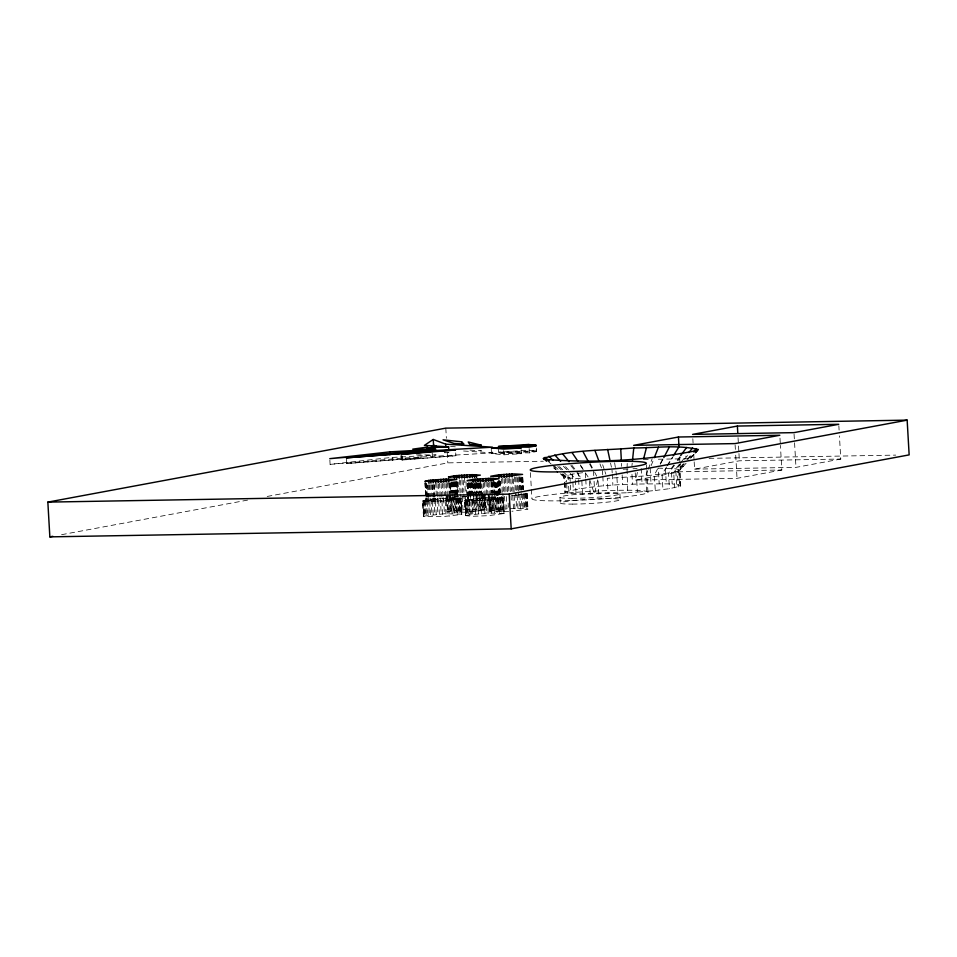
<?xml version="1.0" encoding="UTF-8"?>
<svg xmlns="http://www.w3.org/2000/svg" width="957" height="957" viewBox="0 0 957 957"><rect width="100%" height="100%" fill="white"/><g stroke="black" fill="none" stroke-linecap="round" stroke-linejoin="round"><path stroke-width="0.72" stroke-dasharray="4.79 3.59" d="M434.155 498.262L434.143 501.229L425.973 500.655L424.944 482.83M434.167 496.767L434.227 484.876M457.745 492.388L457.793 481.981M476.478 482.663L476.395 500.499L468.332 500.104L468.045 496.946M499.985 493.142L500.044 481.251M627.05 469.014L627.696 492.759L582.586 494.207L565.156 492.735L563.852 476.61L560.623 473.727M627.086 467.626L627.218 463.463M631.931 466.011L632.218 463.224M637.374 472.435L636.513 476.646L637.398 492.089L627.696 492.759M647.757 470.593L645.796 475.88L646.681 491.324L637.398 492.089M648.248 469.277L652.16 458.702M651.179 465.569L653.787 458.989M657.626 468.786L654.385 475.043L655.27 490.486L646.681 491.324M660.222 463.774L662.818 458.774M660.378 464.169L663.823 457.59M422.587 500.954C434.837 498.083 448.785 497.245 461.262 498.729L461.729 514.435L442.828 516.613L423.484 516.397L422.587 500.954L441.931 501.169L461.262 498.729M423.484 516.397L422.731 500.714M447.051 512.007L452.996 510.607L468.021 509.363L485.725 509.794L466.394 512.234L447.051 512.007L446.297 496.324L453.343 497.185L470.892 496.42M456.932 481.491L457.757 499.016L434.143 501.229L433.796 498.262M464.839 500.224L482.519 497.76L503.358 497.772L498.705 499.135L487.448 500.236L472.016 500.834L464.839 500.224L465.724 515.667L472.914 516.278L488.345 515.679L504.399 513.442L503.358 497.772M465.724 515.667L464.97 499.973M508.646 511.505L489.302 511.277L488.548 495.594M655.27 490.486L669.433 488.692L680.331 486.12L679.853 469.947L684.65 464.564M666.993 465.724L672.52 457.063M666.646 467.004L662.041 474.158L662.938 489.601M667.412 465.808L672.795 457.47M673.836 464.935L671.276 468.44L672.161 483.883L680.75 485.39M677.245 460.281L679.805 456.788M674.494 465.281L668.548 473.248L669.433 488.692M677.891 460.724L680.451 457.302M679.458 464.181L675.714 468.81L676.599 484.254M680.391 463.021L686.002 456.07M680.894 463.619L673.704 472.351L645.796 475.88L607.252 478.321L608.138 493.764M684.482 459.24L688.083 454.874M683.286 463.882L678.597 469.325L679.494 484.768M687.03 459.527L691.72 454.085M684.135 463.726L677.377 471.49L673.704 472.351L674.589 487.795M687.999 459.288L691.863 454.862M690.404 458.104L693.287 454.862M686.109 463.224L679.446 470.677L677.377 471.49L678.262 486.934M690.858 457.901L694.674 453.642M425.973 500.655L441.919 498.645L457.877 498.824M468.224 499.925L484.158 497.903L500.116 498.095L493.118 499.494L476.395 500.499L474.301 482.699M511.265 500.056L511.026 495.846L527.08 493.621L523.3 492.951L524.185 508.394L527.977 509.064L511.911 511.289M564.738 492.054C599.489 483.488 636.417 483.883 672.161 483.883M423.616 516.158L444.443 513.753L462.147 514.172M465.868 515.416L486.694 513.012L504.399 513.442M489.446 511.038L506.983 508.825L506.097 493.381M585.684 477.926L585.361 472.315L572.406 474.11L563.852 476.61L564.51 481.503M523.012 494.123L518.802 494.865L517.773 477.041M536.327 451.572L501.492 452.745L529.412 452.864L536.327 451.572L536.076 447.29M61.607 534.676L248.102 500.009M267.194 496.456L447.816 462.877L543.361 461.226M635.233 472.854L635.651 480.091L680.439 471.765L781.833 470.007L780.41 445.4M694.172 461.896L694.591 469.133L739.378 460.807L840.772 459.049L839.433 435.89M635.651 480.091L737.034 478.333L781.833 470.007M694.591 469.133L795.973 467.375L840.772 459.049M329.866 460.09L330.105 464.372L390.109 457.578L436.117 454.97L414.513 454.862M401.761 455.759L402 460.042L455.879 455.711L455.723 452.864M516.696 495.104L511.78 495.547M346.494 459.264L346.733 463.559L421.128 457.745L420.96 454.886M330.105 464.372L401.162 458.236L492.807 452.876L492.64 450.017M346.733 463.559L421.128 457.745M402 460.042L455.879 455.711M498.537 449.347L498.705 452.206L528.599 450.197L536.53 450.879L536.363 448.02M491.264 449.24L491.515 453.522L503.92 454.802L521.386 453.678L521.134 449.395M466.86 496.468L449.658 496.456M623.234 469.217L628.833 468.93M510.272 508.634L524.185 508.394M444.503 452.757L448.953 452.565L444.67 452.302M632.996 468.739L637.087 468.583M498.705 452.206L536.53 450.879M643.403 459.492L650.868 459.36M658.332 459.228L689.674 458.69M709.089 458.355L895.716 455.113M491.515 453.522L521.386 453.678M680.331 486.12L679.853 469.947L675.714 468.81L658.308 468.129L659.194 483.56M582.586 494.207L581.7 478.763L566.353 477.866L564.271 477.292L560.001 473.5M463.583 451.01L492.807 452.876M470.031 450.101L481.55 450.879L477.22 449.814M450.544 446.309L457.709 447.075M553.589 467.806L555.718 469.696M554.163 467.961L556.316 469.887M547.823 461.023L551.088 463.989M552.189 464.982L557.632 469.935M561.986 473.894L566.353 477.866L566.592 482.077M554.558 466.095L558.768 469.995M562.991 473.894L565.097 475.832L565.42 481.455M557.764 466.514L561.855 470.449M562.872 471.43L570.025 478.309L570.91 493.752M559.498 466.645L562.68 469.779M563.422 466.203L569.307 472.399M570.288 473.44L575.193 478.608L576.078 494.051M565.563 466.693L568.494 469.875M570.827 465.616L576.27 472.196M577.167 473.284L581.7 478.763M571.808 465.222L578.255 473.213L579.141 488.644M580.612 465.915L584.583 471.765M585.385 472.925L588.567 477.603M580.385 464.935L582.873 468.619M589.56 463.954L592.192 468.954M590.182 463.559L594.07 471.083M594.728 472.339L596.666 476.108M599.967 463.894L601.475 467.937M602.647 464.731L604.489 470.162M604.944 471.526L605.865 474.241M610.554 463.092L611.427 467.183M614.633 462.805L616.535 475.151M498.226 481.275L499.614 493.154M455.975 482.017L457.195 492.4M432.229 484.912L433.617 496.779M838.846 425.757L839.098 430.1M794.059 434.083L794.477 441.321M794.561 442.768L795.973 467.375M779.991 438.162L780.326 443.952M738.038 437.648L738.876 452.123M738.96 453.57L739.378 460.807M735.12 445.041L735.371 449.383M735.706 455.173L737.034 478.333M692.832 438.737L693.083 443.079M693.753 454.659L694.088 460.449M679.602 457.29L679.937 463.08M680.02 464.528L680.439 471.765M665.414 468.2L666.311 483.644M650.15 468.2L651.035 483.644M646.37 464.875L646.621 469.217M646.705 470.665L647.949 492.388A58.15 4.163 -3.3 0 1 559.032 500.846A58.15 4.163 -3.3 0 1 562.836 493.429A58.15 4.163 -3.3 0 1 647.949 492.388M641.166 468.416L642.063 483.859M631.967 474.409L632.529 484.23M622.146 474.911L622.72 484.732M619.909 493.74L620.244 499.542M616.954 477.89L617.851 493.334M612.013 469.911L612.181 472.722M612.265 474.134L612.911 485.355M602.491 470.641L602.731 474.851M602.814 476.251L603.377 486.084M598.855 494.063L597.958 478.62L594.453 494.159L589.368 478.775L590.254 494.219M593.519 471.442L593.759 475.653M594.082 481.275L594.405 486.886M585.768 479.325L586.246 487.747M572.406 474.11L573.291 489.553M567.98 474.995L568.302 480.605M568.625 486.228L568.865 490.439M566.676 483.476L567.238 493.298M565.503 482.854L565.982 491.276M564.594 482.902L565.156 492.735M559.965 497.365L560.3 503.155M529.161 448.582L529.412 452.864M530.417 472.662L531.925 498.729M527.08 493.621L527.977 509.064M526.936 493.393L527.833 508.837M526.661 493.872L527.558 509.315M526.242 493.202L527.14 508.646M525.704 494.159L526.601 509.603M525.022 493.058L525.907 508.49M524.233 494.446L525.118 509.89M522.749 477.376L523.443 489.254M522.642 477.579L523.323 489.458M522.414 477.196L523.096 489.075M522.067 477.794L522.761 489.673M521.613 477.065L522.295 488.943M522.283 494.757L523.168 510.201M521.063 478.033L521.744 489.912M520.393 476.957L521.17 490.319M521.134 492.903L522.02 508.346M519.555 476.801L520.333 490.163M518.79 476.897L519.555 490.259M519.914 495.056L520.799 510.488M518.574 492.903L519.472 508.334M516.828 476.873L517.593 490.235M517.187 495.343L518.084 510.787M515.667 477.292L516.433 490.654M515.703 492.951L516.601 508.394M514.579 476.885L515.44 491.742M513.383 479.002L514.16 492.365M514.196 495.606L515.093 511.05M512.198 478.44L512.976 491.802M512.773 495.858L513.502 508.49M510.835 479.218L511.517 491.097M509.579 478.536L510.356 491.898M508.083 477.914L508.849 491.276M506.887 478.679L507.736 493.525M508.155 503.071L508.406 507.294M505.368 478.069L506.229 492.915M503.681 450.52L503.92 454.802M504.183 478.847L504.949 492.209M504.483 496.228L505.38 511.672M502.7 478.189L503.561 493.034M502.856 493.609L503.98 513.706M501.564 479.05L502.329 492.412M502.676 497.58L503.561 513.024M502.126 498.537L503.023 513.981M501.312 496.348L502.341 512.88M500.32 481.239L501.001 493.118M500.655 498.836L501.54 514.28M499.183 480.749L499.865 492.628M499.087 480.27L500.655 509.303M498.836 481.586L500.619 512.773M498.406 480.689L499.267 495.547M498.035 481.443L498.98 497.772M497.951 481.287L498.645 493.166M498.705 499.135L499.59 514.579M497.484 482.412L499.207 511.863M497.03 482.472L497.76 497.676M497.556 497.281L498.441 512.725M496.073 482.663L497.796 509.579M495.929 482.771L496.527 493.166M495.295 482.759L496.145 497.604M496.336 499.434L497.221 514.878M495.068 482.723L495.666 493.118M495.594 496.444L496.48 511.887M494.195 481.431L495.224 499.243M494.147 482.723L494.745 493.118M494.996 497.281L495.893 512.725M494.35 494.434L495.236 509.878M493.381 481.491L494.195 497.592M492.723 482.639L493.322 493.034M493.621 499.721L494.506 515.165M493.226 496.42L494.111 511.863M492.089 481.67L493.118 499.494M491.707 482.519L492.317 492.915M492.185 494.733L493.07 510.177M491.372 481.957L491.97 492.353M492.137 497.329L493.022 512.773M491.025 482.172L491.946 497.604M491.276 496.348L492.161 511.78M489.721 481.897L491.348 510.476M490.63 499.997L491.515 515.428M489.793 496.216L490.678 511.66M488.62 482.818L490.128 510.763M488.836 496.049L489.924 512.868M488.417 495.834L489.302 511.277M487.173 482.113L487.938 495.475M488.034 496.958L488.202 499.925M487.448 500.236L488.345 515.679M485.917 481.443L486.862 497.772M485.797 497.58L486.694 513.012M484.505 482.304L485.271 495.666M485.355 497.15L485.534 500.116M484.828 494.35L485.725 509.794M484.697 494.123L485.582 509.567M484.421 494.613L485.307 510.045M483.309 483.058L484.888 509.375M484.182 500.439L485.067 515.883M483.464 494.889L484.35 510.332M482.771 493.788L483.668 509.232M481.885 483.943L482.818 500.272M482.519 497.76L483.405 513.203M481.981 495.188L482.878 510.631M480.761 482.555L481.359 492.951M480.653 482.759L481.299 495.104M480.51 483.871L481.024 492.783M481.048 493.68L481.945 509.124M480.079 482.986L480.677 493.381M480.904 500.607L481.802 516.05M479.708 483.728L480.223 492.64M480.031 495.487L480.916 510.93M479.122 482.579L480.151 500.391M479.074 483.225L479.589 492.125M478.488 483.632L479.002 492.532M479.29 497.987L480.175 513.431M478.883 493.633L479.768 509.076M477.986 483.429L478.667 495.307M477.651 483.464L478.165 492.377M477.663 495.786L478.548 511.229M476.885 483.56L477.399 492.472M477.734 500.726L478.62 516.17M476.574 482.651L477.603 500.475M475.868 483.716L476.383 492.628M476.323 493.633L477.22 509.076M475.521 483.656L476.203 495.535M476.191 498.25L477.076 513.682M474.923 483.548L475.438 492.448M474.205 482.699L475.832 511.517M473.763 483.955L474.277 492.867M474.744 500.81L475.629 516.254M473.284 483.895L474.134 498.741M473.464 493.68L474.349 509.124M472.674 483.56L473.189 492.472M473.32 498.525L474.217 513.969M472.1 482.699L473.129 500.511M471.311 482.711L471.909 493.094M471.239 482.651L472.842 511.78M472.016 500.834L472.914 516.278M470.306 482.651L471.334 500.475M470.21 483.62L470.724 492.532M470.365 493.776L471.669 514.256M469.624 482.902L470.569 499.231M468.894 482.567L469.923 500.391M468.763 482.914L469.361 493.31M469.648 500.798L470.533 516.242M468.416 483.141L469.349 499.482M467.961 483.931L469.672 512.019M467.614 483.381L468.308 495.248M468.392 496.743L469.492 514.567M467.399 483.775L468.081 495.654M468.164 497.138L468.332 500.104M467.279 483.584L467.961 495.463M467.698 500.726L468.583 516.17M467.136 493.92L468.021 509.363M465.999 481.622L466.693 493.501M466.884 499.422L467.782 514.866M466.215 500.607L467.112 516.038M464.552 477.926L465.401 492.771M465.509 496.791L466.394 512.234M465.664 499.71L466.549 515.153M465.258 500.427L466.143 515.871M463.212 480.282L463.894 492.161M463.846 494.111L464.743 509.555M461.932 479.577L462.71 492.939M462.231 496.958L463.128 512.402M460.544 480.414L461.226 492.281M461.118 498.501L462.004 513.945M460.616 494.338L461.729 514.435M460.425 498.322L461.31 513.753M459.312 479.78L460.09 493.142M459.886 499.267L460.772 514.71M459.204 498.166L460.09 513.61M458.068 481.969L458.678 492.365M459.061 497.078L459.946 512.521M458.403 499.566L459.3 515.01M456.824 482.687L458.415 510.033M456.585 482.316L457.362 495.678M457.482 498.071L458.367 513.514M456.166 481.431L457.195 499.243M455.711 482.017L456.561 495.535M456.453 499.865L457.35 515.309M455.149 481.67L456.956 512.593M454.695 481.73L455.293 492.113M454.575 482.077L455.341 495.439M455.305 498.011L456.202 513.454M454.659 494.877L455.544 510.32M453.738 481.909L454.503 495.271M454.587 496.755L454.766 499.733M453.606 482.017L454.204 492.412M452.96 482.005L453.738 495.367M454.085 500.164L454.982 515.608M452.745 481.969L453.343 492.365M453.343 497.185L454.24 512.617M451.943 482.161L452.721 495.523M452.805 497.006L452.972 499.973M451.812 481.969L452.41 492.365M452.757 498.011L453.642 513.454M452.099 495.164L452.996 510.607M451.13 482.22L451.728 492.616M451.01 481.981L451.776 495.343M450.472 483.369L450.986 492.281M451.369 500.451L452.254 515.895M450.974 497.15L451.871 512.593M450.508 492.855L449.993 483.943L450.867 500.224M449.467 483.249L449.981 492.161M449.12 482.699L449.718 493.082M449.934 495.475L450.831 510.906M445.806 428.138L446.393 438.27M447.23 452.745L447.816 462.877M449.886 498.059L450.771 513.502M448.773 482.902L449.527 495.367M449.024 497.078L449.91 512.521M447.481 482.639L449.264 516.17M447.541 496.946L448.438 512.39M446.381 483.548L447.063 495.427M446.991 496.061L447.888 511.505M446.584 496.779L447.685 513.61M444.921 482.842L445.699 496.205M445.783 497.688L445.95 500.667M445.196 500.966L446.094 516.409M443.761 483.656L444.443 495.535M443.558 498.31L444.443 513.753M442.254 483.034L443.031 496.396M443.115 497.879L443.282 500.846M441.057 483.787L441.919 498.645M441.931 501.169L442.828 516.613M439.55 483.189L440.316 496.551M440.399 498.035L441.165 513.933M438.366 483.967L439.215 498.812M438.665 501.336L439.55 516.78M436.882 483.309L437.648 496.671M437.732 498.154L437.911 501.121M437.038 498.717L437.923 514.16M435.65 482.675L436.595 499.016M435.483 501.468L436.38 516.9M434.406 484.876L435.1 496.755M435.184 498.238L435.351 501.205M432.193 452.793L432.444 457.087M433.27 484.386L434.131 499.231M433.94 498.98L434.837 514.423M432.05 484.912L432.731 496.791M432.815 498.274L432.995 501.253M432.492 501.54L433.377 516.983M431.033 484.625L431.715 496.504M431.081 499.255L431.966 514.699M429.944 484.912L430.626 496.791M430.71 498.274L430.877 501.241M429.083 484.864L429.765 496.743M429.777 501.564L430.662 517.007M428.15 484.864L428.832 496.743M428.915 498.238L429.095 501.205M428.521 499.554L429.418 514.998M427.468 485.115L428.329 499.961M426.643 483.297L427.408 496.659M427.504 498.154L427.671 501.121M427.396 501.54L428.293 516.983M426.164 483.871L427.109 500.212M425.638 483.177L426.403 496.539M426.487 498.023L426.655 501.001M426.355 499.853L427.253 515.297M425.291 482.627L426.32 500.439M425.064 483.022L425.829 496.384M425.913 497.867L426.092 500.834M425.446 501.456L426.344 516.9M424.645 500.152L425.53 515.596M423.975 501.336L424.86 516.78M423.413 500.439L424.31 515.883M423.006 501.169L423.903 516.601M402.036 455.999L402.203 458.858M400.995 455.376L401.162 458.236M392.179 457.649L392.346 460.508M621.512 463.379L621.667 466.334M572.37 504.1A30.05 2.153 -3.3 0 0 620.064 499.889A30.05 2.153 -3.3 0 0 578.375 500.056A30.05 2.153 -3.3 0 0 572.37 504.1M572.035 498.31A30.05 2.153 -3.3 0 0 619.729 494.099A30.05 2.153 -3.3 0 0 578.052 494.255A30.05 2.153 -3.3 0 0 572.035 498.31"/><path stroke-width="1.44" d="M632.493 460.449L633.785 447.936C655.055 448.043 677.269 444.562 698.072 449.479L695.619 452.577M643.654 458.63L646.501 447.445M654.301 457.673L658.464 447.146M663.823 457.59L669.338 447.039M673.309 455.819L678.824 447.146M680.666 455.616L686.636 447.457M688.813 452.601L692.557 447.96M693.598 451.907L696.409 448.642M695.201 452.709L698.072 449.479M448.618 446.847L426.367 447.828L427.731 447.063L412.742 449.144L435.782 449.252L389.774 451.871L329.782 458.666L400.839 452.529L492.472 447.17L445.723 444.18L433.246 439.466L424.394 445.388L448.618 446.847L448.785 449.706M431.368 446.656L433.581 445.172L436.356 446.225M697.521 450.448C647.446 460.401 594.847 463.511 543.959 459.264L543.397 458.355C572.322 449.443 603.759 450.568 633.785 447.936M47.85 502.114L445.806 428.138L907.152 420.135L909.15 454.886L511.194 528.862L49.848 536.865L47.85 502.114L509.184 494.123L907.152 420.135M49.848 536.865L52.791 536.315M678.441 437.014L633.642 445.352L735.036 443.593L779.823 435.256L678.441 437.014L678.932 445.699M737.38 426.056L692.581 434.394L793.975 432.636L838.763 424.298L737.38 426.056L737.799 433.294M428.82 480.414L424.86 481.347L442.17 481.55L456.764 479.517L446.118 479.098L428.82 480.414L428.987 483.381M454.348 475.785L448.438 476.969L465.748 477.16L480.342 475.139L472.172 474.648L454.348 475.785L454.527 478.751M473.021 479.433L467.1 480.617L484.421 480.809L499.004 478.787L490.833 478.309L473.021 479.433L473.189 482.4M498.836 474.816L490.678 476.239L505.284 476.586L522.582 474.409L514.411 473.918L498.836 474.816L499.016 477.782M448.977 450.077L451.895 450.268M461.669 441.811L443.055 439.837L454.025 443.426L463.894 444.036L461.669 441.811L461.836 444.67M543.397 458.355L546.626 461.238M545.059 457.326L549.282 461.226M548.899 456.202L553.134 460.377M554.809 455.03L560.67 461.394M562.608 453.821L569.056 461.8M572.083 452.625L577.896 461.238M582.957 451.477L588.244 461.465M594.919 450.4L598.962 461.19M607.623 449.431L609.968 460.353M511.947 473.978L512.115 476.957M509.327 474.086L509.495 477.053M509.184 494.123L511.194 528.862M506.624 474.217L506.791 477.196M503.932 474.397L504.1 477.364M501.312 474.588L501.48 477.567M493.082 478.285L493.25 481.251M490.833 478.309L491.013 481.275M488.369 478.368L488.537 481.335M485.749 478.464L485.917 481.443M483.046 478.608L483.225 481.574M480.354 478.775L480.522 481.742M477.734 478.978L477.902 481.945M476.371 474.66L476.538 477.627M475.27 479.194L475.438 482.172M474.409 474.636L474.576 477.603M472.172 474.648L472.339 477.627M469.696 474.72L469.875 477.687M467.076 474.816L467.243 477.782M464.384 474.959L464.552 477.926M461.681 475.127L461.848 478.093M459.061 475.33L459.228 478.297M456.597 475.545L456.764 478.512M448.594 479.038L448.761 482.005M445.723 444.18L445.89 447.039M446.118 479.098L446.297 482.065M443.498 479.194L443.677 482.172M440.806 479.337L440.974 482.304M438.103 479.505L438.282 482.484M433.246 439.466L433.581 445.172M435.483 479.708L435.65 482.675M433.019 479.935L433.186 482.902M430.77 480.163L430.949 483.141M389.774 451.871L389.942 454.719M620.71 448.606L621.344 460.425M535.992 445.866L529.077 447.158L501.157 447.027L535.992 445.866M432.109 451.369L401.677 454.336L455.556 450.005L432.109 451.369M420.805 452.027L346.41 457.841L420.805 452.027M528.276 444.491L498.382 446.488L536.195 445.161L528.276 444.491M521.063 447.96L503.597 449.084L491.18 447.816L521.063 447.96M481.215 445.172L469.708 444.395L468.236 441.978L481.215 445.172M557.369 471.897A58.15 4.163 -3.3 0 0 646.286 463.427A58.15 4.163 -3.3 0 0 561.161 464.468A58.15 4.163 -3.3 0 0 557.369 471.897"/></g></svg>
